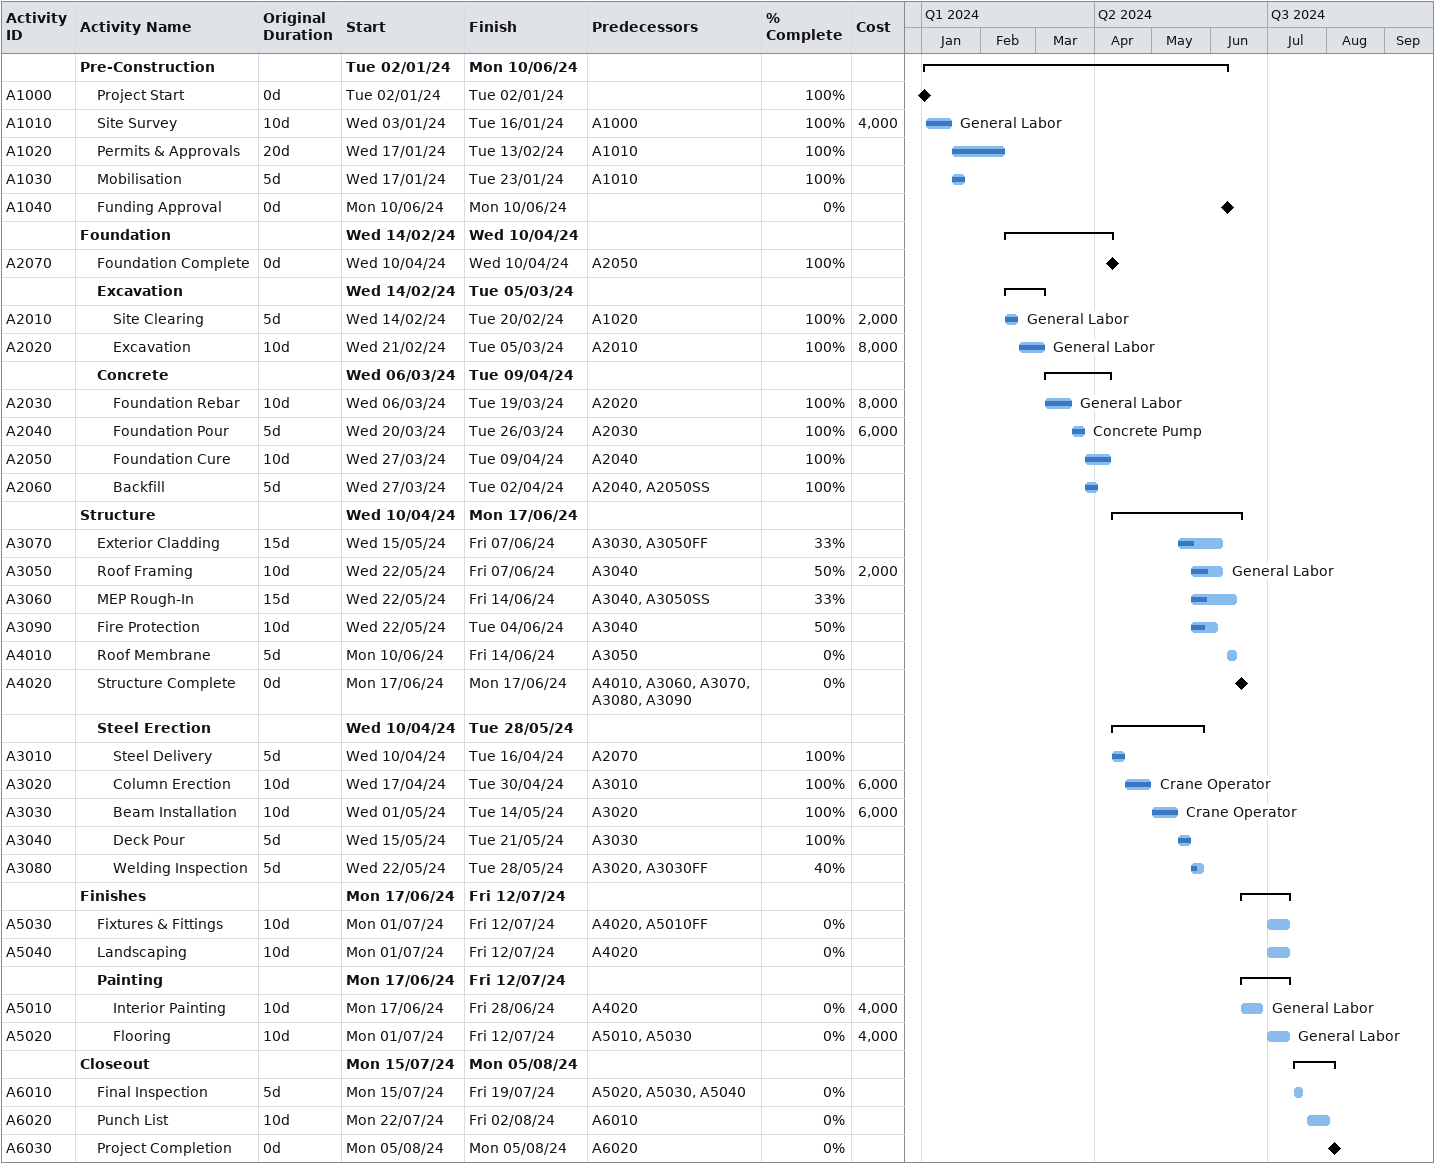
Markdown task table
| ID | Level | Task | Original duration | Start | Finish | Predecessors | Resources | % complete | Cost |
|---|---|---|---|---|---|---|---|---|---|
|  | 1 | **Pre-Construction** |  | 2024-01-02 | 2024-06-10 |  |  |  |  |
| A1000 | 2 | Project Start | 0d | 2024-01-02 | 2024-01-02 |  |  | 100 |  |
| A1010 | 2 | Site Survey | 10d | 2024-01-03 | 2024-01-16 | A1000 | General Labor | 100 | 4000 |
| A1020 | 2 | Permits & Approvals | 20d | 2024-01-17 | 2024-02-13 | A1010 |  | 100 |  |
| A1030 | 2 | Mobilisation | 5d | 2024-01-17 | 2024-01-23 | A1010 |  | 100 |  |
| A1040 | 2 | Funding Approval | 0d | 2024-06-10 | 2024-06-10 |  |  | 0 |  |
|  | 1 | **Foundation** |  | 2024-02-14 | 2024-04-10 |  |  |  |  |
| A2070 | 2 | Foundation Complete | 0d | 2024-04-10 | 2024-04-10 | A2050 |  | 100 |  |
|  | 2 | **Excavation** |  | 2024-02-14 | 2024-03-05 |  |  |  |  |
| A2010 | 3 | Site Clearing | 5d | 2024-02-14 | 2024-02-20 | A1020 | General Labor | 100 | 2000 |
| A2020 | 3 | Excavation | 10d | 2024-02-21 | 2024-03-05 | A2010 | General Labor | 100 | 8000 |
|  | 2 | **Concrete** |  | 2024-03-06 | 2024-04-09 |  |  |  |  |
| A2030 | 3 | Foundation Rebar | 10d | 2024-03-06 | 2024-03-19 | A2020 | General Labor | 100 | 8000 |
| A2040 | 3 | Foundation Pour | 5d | 2024-03-20 | 2024-03-26 | A2030 | Concrete Pump | 100 | 6000 |
| A2050 | 3 | Foundation Cure | 10d | 2024-03-27 | 2024-04-09 | A2040 |  | 100 |  |
| A2060 | 3 | Backfill | 5d | 2024-03-27 | 2024-04-02 | A2040, A2050SS |  | 100 |  |
|  | 1 | **Structure** |  | 2024-04-10 | 2024-06-17 |  |  |  |  |
| A3070 | 2 | Exterior Cladding | 15d | 2024-05-15 | 2024-06-07 | A3030, A3050FF |  | 33 |  |
| A3050 | 2 | Roof Framing | 10d | 2024-05-22 | 2024-06-07 | A3040 | General Labor | 50 | 2000 |
| A3060 | 2 | MEP Rough-In | 15d | 2024-05-22 | 2024-06-14 | A3040, A3050SS |  | 33 |  |
| A3090 | 2 | Fire Protection | 10d | 2024-05-22 | 2024-06-04 | A3040 |  | 50 |  |
| A4010 | 2 | Roof Membrane | 5d | 2024-06-10 | 2024-06-14 | A3050 |  | 0 |  |
| A4020 | 2 | Structure Complete | 0d | 2024-06-17 | 2024-06-17 | A4010, A3060, A3070, A3080, A3090 |  | 0 |  |
|  | 2 | **Steel Erection** |  | 2024-04-10 | 2024-05-28 |  |  |  |  |
| A3010 | 3 | Steel Delivery | 5d | 2024-04-10 | 2024-04-16 | A2070 |  | 100 |  |
| A3020 | 3 | Column Erection | 10d | 2024-04-17 | 2024-04-30 | A3010 | Crane Operator | 100 | 6000 |
| A3030 | 3 | Beam Installation | 10d | 2024-05-01 | 2024-05-14 | A3020 | Crane Operator | 100 | 6000 |
| A3040 | 3 | Deck Pour | 5d | 2024-05-15 | 2024-05-21 | A3030 |  | 100 |  |
| A3080 | 3 | Welding Inspection | 5d | 2024-05-22 | 2024-05-28 | A3020, A3030FF |  | 40 |  |
|  | 1 | **Finishes** |  | 2024-06-17 | 2024-07-12 |  |  |  |  |
| A5030 | 2 | Fixtures & Fittings | 10d | 2024-07-01 | 2024-07-12 | A4020, A5010FF |  | 0 |  |
| A5040 | 2 | Landscaping | 10d | 2024-07-01 | 2024-07-12 | A4020 |  | 0 |  |
|  | 2 | **Painting** |  | 2024-06-17 | 2024-07-12 |  |  |  |  |
| A5010 | 3 | Interior Painting | 10d | 2024-06-17 | 2024-06-28 | A4020 | General Labor | 0 | 4000 |
| A5020 | 3 | Flooring | 10d | 2024-07-01 | 2024-07-12 | A5010, A5030 | General Labor | 0 | 4000 |
|  | 1 | **Closeout** |  | 2024-07-15 | 2024-08-05 |  |  |  |  |
| A6010 | 2 | Final Inspection | 5d | 2024-07-15 | 2024-07-19 | A5020, A5030, A5040 |  | 0 |  |
| A6020 | 2 | Punch List | 10d | 2024-07-22 | 2024-08-02 | A6010 |  | 0 |  |
| A6030 | 2 | Project Completion | 0d | 2024-08-05 | 2024-08-05 | A6020 |  | 0 |  |
